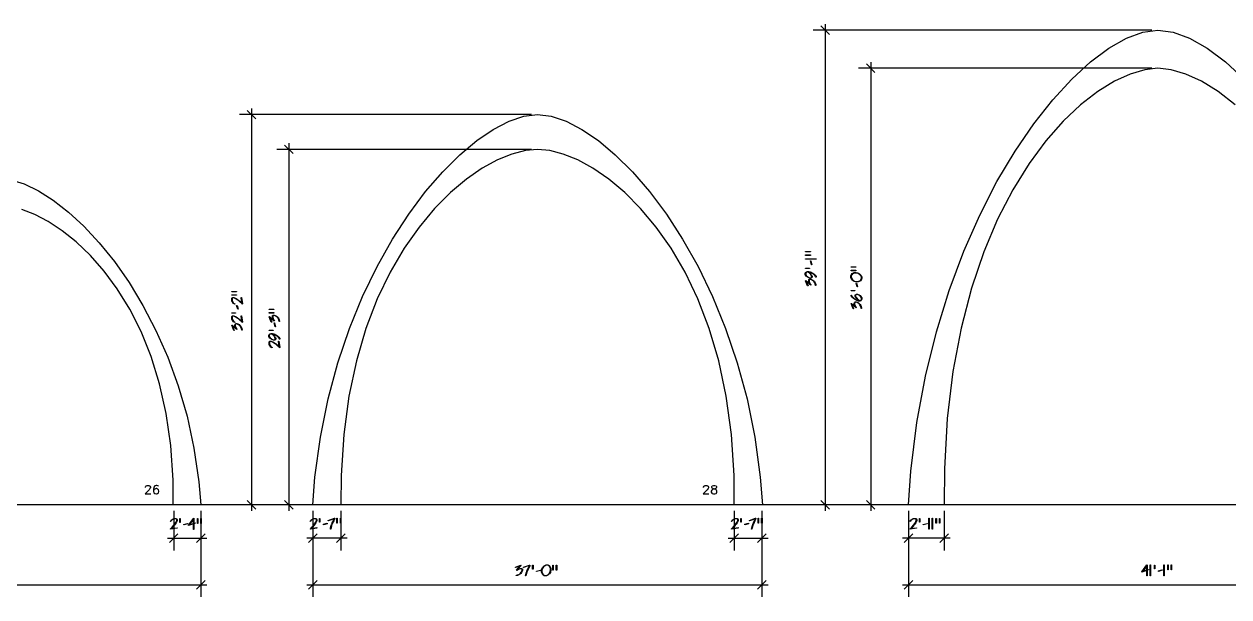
# Model space of a CAD drawing. Extents: x -97.3 to -8.2, y -85.6 to -26.1.
# Drawn here: x -61.76 to -31.03, y -59.87 to -45.26 of the extents above; entities that cross this region are included whole.
import ezdxf

# ---------------------------------------------------------------- set-up
doc = ezdxf.new("R2010")
doc.units = 0
for name, color, linetype in [('ARCHES', 18, 'CONTINUOUS'), ('DIMENSION', 18, 'CONTINUOUS'), ('NONE', 18, 'CONTINUOUS')]:
    doc.layers.add(name, color=color, linetype=linetype)

msp = doc.modelspace()

# ---------------------------------------------------------------- linework, layer by layer
at = {"layer": 'ARCHES'}
for points in [[(-30.869, -47.321), (-31.306, -46.982), (-31.73, -46.721), (-32.132, -46.536), (-32.505, -46.426), (-32.841, -46.39), (-33.178, -46.426), (-33.551, -46.536), (-33.953, -46.721), (-34.376, -46.982), (-34.813, -47.321), (-35.256, -47.74), (-35.697, -48.239), (-36.128, -48.821), (-36.541, -49.486), (-36.929, -50.236), (-37.283, -51.073), (-37.597, -51.998), (-37.862, -53.013), (-38.071, -54.118), (-38.215, -55.316), (-38.287, -56.607), (-38.292, -57.521), (-38.308, -57.521), (-38.34, -57.521), (-38.386, -57.521), (-38.444, -57.521), (-38.512, -57.521), (-38.586, -57.521), (-38.665, -57.521), (-38.747, -57.521), (-38.829, -57.521), (-38.908, -57.521), (-38.983, -57.521), (-39.05, -57.521), (-39.108, -57.521), (-39.154, -57.521), (-39.186, -57.521), (-39.202, -57.521), (-39.14, -56.663), (-38.986, -55.422), (-38.767, -54.238), (-38.49, -53.113), (-38.163, -52.052), (-37.791, -51.057), (-37.383, -50.132), (-36.946, -49.28), (-36.485, -48.503), (-36.01, -47.807), (-35.526, -47.192), (-35.04, -46.664), (-34.561, -46.224), (-34.094, -45.876), (-33.647, -45.624), (-33.227, -45.47), (-32.841, -45.418), (-32.456, -45.47), (-32.036, -45.624), (-31.589, -45.876), (-31.122, -46.224), (-30.643, -46.664)], [(-62.095, -49.234), (-61.754, -49.34), (-61.392, -49.513), (-61.013, -49.752), (-60.624, -50.055), (-60.231, -50.418), (-59.838, -50.841), (-59.452, -51.32), (-59.079, -51.854), (-58.724, -52.44), (-58.393, -53.076), (-58.092, -53.76), (-57.826, -54.49), (-57.601, -55.263), (-57.424, -56.078), (-57.299, -56.931), (-57.249, -57.521), (-57.261, -57.521), (-57.286, -57.521), (-57.321, -57.521), (-57.366, -57.521), (-57.418, -57.521), (-57.476, -57.521), (-57.537, -57.521), (-57.601, -57.521), (-57.664, -57.521), (-57.725, -57.521), (-57.783, -57.521), (-57.835, -57.521), (-57.88, -57.521), (-57.916, -57.521), (-57.941, -57.521), (-57.953, -57.521), (-57.957, -56.895), (-58.016, -56.01), (-58.133, -55.189), (-58.303, -54.432), (-58.518, -53.736), (-58.774, -53.103), (-59.062, -52.529), (-59.378, -52.015), (-59.714, -51.559), (-60.065, -51.16), (-60.424, -50.818), (-60.784, -50.531), (-61.14, -50.299), (-61.484, -50.12), (-61.812, -49.993)]]:
    msp.add_lwpolyline(points, dxfattribs=at)
msp.add_lwpolyline([(-48.661, -47.572), (-48.313, -47.615), (-47.935, -47.741), (-47.532, -47.949), (-47.111, -48.234), (-46.679, -48.596), (-46.242, -49.03), (-45.805, -49.535), (-45.376, -50.108), (-44.962, -50.746), (-44.567, -51.447), (-44.199, -52.207), (-43.865, -53.025), (-43.569, -53.898), (-43.32, -54.822), (-43.122, -55.796), (-42.984, -56.816), (-42.928, -57.521), (-42.94, -57.521), (-42.965, -57.521), (-43.002, -57.521), (-43.048, -57.521), (-43.101, -57.521), (-43.16, -57.521), (-43.222, -57.521), (-43.287, -57.521), (-43.351, -57.521), (-43.414, -57.521), (-43.473, -57.521), (-43.526, -57.521), (-43.572, -57.521), (-43.608, -57.521), (-43.634, -57.521), (-43.646, -57.521), (-43.651, -56.777), (-43.717, -55.725), (-43.85, -54.75), (-44.042, -53.85), (-44.285, -53.024), (-44.574, -52.271), (-44.9, -51.59), (-45.257, -50.979), (-45.637, -50.437), (-46.034, -49.963), (-46.439, -49.557), (-46.847, -49.216), (-47.249, -48.94), (-47.638, -48.727), (-48.008, -48.576), (-48.352, -48.487), (-48.661, -48.457), (-48.97, -48.487), (-49.314, -48.576), (-49.684, -48.727), (-50.073, -48.94), (-50.475, -49.216), (-50.883, -49.557), (-51.288, -49.963), (-51.685, -50.437), (-52.065, -50.979), (-52.422, -51.59), (-52.748, -52.271), (-53.037, -53.024), (-53.28, -53.85), (-53.472, -54.75), (-53.605, -55.725), (-53.671, -56.777), (-53.676, -57.521), (-53.688, -57.521), (-53.714, -57.521), (-53.75, -57.521), (-53.796, -57.521), (-53.849, -57.521), (-53.908, -57.521), (-53.971, -57.521), (-54.035, -57.521), (-54.1, -57.521), (-54.162, -57.521), (-54.221, -57.521), (-54.274, -57.521), (-54.32, -57.521), (-54.357, -57.521), (-54.382, -57.521), (-54.394, -57.521), (-54.338, -56.816), (-54.2, -55.796), (-54.002, -54.822), (-53.753, -53.898), (-53.458, -53.025), (-53.123, -52.207), (-52.755, -51.447), (-52.36, -50.746), (-51.946, -50.108), (-51.517, -49.535), (-51.08, -49.03), (-50.643, -48.596), (-50.211, -48.234), (-49.79, -47.949), (-49.387, -47.741), (-49.009, -47.615)], close=True, dxfattribs=at)
at = {"layer": 'DIMENSION'}
for points in [[(-32.996, -45.418), (-41.637, -45.418)], [(-41.218, -45.528), (-41.437, -45.309)], [(-41.327, -45.263), (-41.327, -45.418)], [(-41.327, -45.418), (-41.327, -57.521)], [(-32.996, -46.39), (-40.476, -46.39)], [(-40.057, -46.499), (-40.276, -46.28)], [(-40.166, -46.235), (-40.166, -46.39)], [(-40.166, -46.39), (-40.166, -57.521)], [(-48.816, -47.572), (-56.263, -47.572)], [(-55.844, -47.682), (-56.063, -47.463)], [(-55.954, -47.417), (-55.954, -47.572)], [(-55.954, -47.572), (-55.954, -57.521)], [(-48.816, -48.457), (-55.314, -48.457)], [(-54.895, -48.567), (-55.114, -48.348)], [(-55.005, -48.303), (-55.005, -48.457)], [(-55.005, -48.457), (-55.005, -57.521)], [(-56.063, -57.412), (-55.844, -57.63)], [(-55.114, -57.412), (-54.895, -57.63)], [(-41.437, -57.412), (-41.218, -57.63)], [(-40.276, -57.412), (-40.057, -57.63)], [(-57.941, -57.676), (-57.941, -58.682)], [(-57.249, -57.676), (-57.249, -59.868)], [(-57.249, -57.676), (-57.249, -58.682)], [(-54.537, -57.521), (-56.263, -57.521)], [(-55.954, -57.521), (-55.954, -57.676)], [(-54.549, -57.521), (-55.314, -57.521)], [(-55.005, -57.521), (-55.005, -57.676)], [(-54.394, -57.676), (-54.394, -59.868)], [(-54.394, -57.676), (-54.394, -58.682)], [(-53.676, -57.676), (-53.676, -58.682)], [(-43.646, -57.676), (-43.646, -58.682)], [(-42.94, -57.676), (-42.94, -59.868)], [(-42.94, -57.676), (-42.94, -58.682)], [(-39.341, -57.521), (-41.637, -57.521)], [(-41.327, -57.521), (-41.327, -57.676)], [(-39.263, -57.521), (-40.476, -57.521)], [(-40.166, -57.521), (-40.166, -57.676)], [(-39.202, -57.676), (-39.202, -58.682)], [(-39.202, -57.676), (-39.202, -59.868)], [(-38.292, -57.676), (-38.292, -58.682)], [(-58.095, -58.372), (-57.941, -58.372)], [(-57.831, -58.263), (-58.05, -58.482)], [(-57.941, -58.372), (-57.249, -58.372)], [(-57.358, -58.482), (-57.139, -58.263)], [(-57.249, -58.372), (-57.094, -58.372)], [(-54.394, -58.372), (-54.549, -58.372)], [(-54.285, -58.263), (-54.504, -58.482)], [(-53.676, -58.372), (-54.394, -58.372)], [(-53.786, -58.482), (-53.567, -58.263)], [(-53.521, -58.372), (-53.676, -58.372)], [(-43.801, -58.372), (-43.646, -58.372)], [(-43.537, -58.263), (-43.755, -58.482)], [(-43.646, -58.372), (-42.94, -58.372)], [(-43.049, -58.482), (-42.83, -58.263)], [(-42.94, -58.372), (-42.785, -58.372)], [(-39.202, -58.372), (-39.357, -58.372)], [(-39.092, -58.263), (-39.311, -58.482)], [(-38.292, -58.372), (-39.202, -58.372)], [(-38.402, -58.482), (-38.183, -58.263)], [(-38.138, -58.372), (-38.292, -58.372)], [(-67.567, -59.559), (-57.249, -59.559)], [(-57.358, -59.668), (-57.139, -59.449)], [(-57.249, -59.559), (-57.094, -59.559)], [(-54.549, -59.559), (-54.394, -59.559)], [(-54.285, -59.449), (-54.504, -59.668)], [(-54.394, -59.559), (-42.94, -59.559)], [(-43.049, -59.668), (-42.83, -59.449)], [(-42.94, -59.559), (-42.785, -59.559)], [(-39.357, -59.559), (-39.202, -59.559)], [(-39.092, -59.449), (-39.311, -59.668)], [(-39.202, -59.559), (-26.481, -59.559)]]:
    msp.add_lwpolyline(points, dxfattribs=at)
for points in [[(-41.553, -51.247), (-41.553, -51.257), (-41.831, -51.257), (-41.831, -51.247)], [(-41.705, -51.06), (-41.705, -51.07), (-41.83, -51.07), (-41.83, -51.06)], [(-41.83, -51.149), (-41.705, -51.149), (-41.705, -51.16), (-41.83, -51.16)], [(-41.694, -51.301), (-41.666, -51.398), (-41.677, -51.398), (-41.704, -51.301)], [(-41.559, -51.718), (-41.569, -51.718), (-41.571, -51.704), (-41.591, -51.672), (-41.609, -51.655), (-41.626, -51.639), (-41.665, -51.612), (-41.688, -51.601), (-41.71, -51.589), (-41.747, -51.578), (-41.761, -51.578), (-41.776, -51.578), (-41.799, -51.586), (-41.808, -51.594), (-41.816, -51.602), (-41.824, -51.62), (-41.824, -51.631), (-41.824, -51.648), (-41.802, -51.682), (-41.779, -51.7), (-41.758, -51.716), (-41.72, -51.733), (-41.703, -51.733), (-41.699, -51.733), (-41.691, -51.731), (-41.688, -51.73), (-41.68, -51.726), (-41.671, -51.714), (-41.671, -51.706), (-41.671, -51.696), (-41.682, -51.67), (-41.693, -51.655), (-41.702, -51.642), (-41.724, -51.618), (-41.737, -51.606), (-41.749, -51.595), (-41.766, -51.583), (-41.771, -51.582), (-41.759, -51.58), (-41.753, -51.581), (-41.735, -51.593), (-41.724, -51.604), (-41.711, -51.616), (-41.69, -51.641), (-41.681, -51.654), (-41.671, -51.67), (-41.661, -51.697), (-41.661, -51.708), (-41.661, -51.719), (-41.672, -51.735), (-41.684, -51.74), (-41.687, -51.741), (-41.695, -51.742), (-41.7, -51.742), (-41.72, -51.742), (-41.763, -51.725), (-41.786, -51.707), (-41.81, -51.688), (-41.834, -51.65), (-41.834, -51.63), (-41.834, -51.617), (-41.825, -51.596), (-41.816, -51.587), (-41.806, -51.577), (-41.779, -51.568), (-41.761, -51.568), (-41.746, -51.568), (-41.707, -51.58), (-41.683, -51.592), (-41.66, -51.604), (-41.618, -51.633), (-41.601, -51.65), (-41.582, -51.669), (-41.56, -51.703)], [(-41.73, -51.487), (-41.73, -51.498), (-41.826, -51.498), (-41.826, -51.487)], [(-40.504, -51.607), (-40.481, -51.613), (-40.442, -51.637), (-40.425, -51.656), (-40.408, -51.675), (-40.391, -51.715), (-40.391, -51.735), (-40.391, -51.746), (-40.397, -51.767), (-40.402, -51.777), (-40.42, -51.808), (-40.483, -51.839), (-40.528, -51.839), (-40.555, -51.839), (-40.604, -51.816), (-40.627, -51.792), (-40.65, -51.769), (-40.673, -51.721), (-40.673, -51.696), (-40.673, -51.681), (-40.664, -51.657), (-40.656, -51.647), (-40.636, -51.623), (-40.585, -51.6), (-40.554, -51.6), (-40.542, -51.6), (-40.517, -51.604)], [(-40.542, -51.451), (-40.542, -51.461), (-40.667, -51.461), (-40.667, -51.451)], [(-40.667, -51.541), (-40.542, -51.541), (-40.542, -51.551), (-40.667, -51.551)], [(-40.506, -51.617), (-40.519, -51.614), (-40.543, -51.611), (-40.554, -51.611), (-40.583, -51.611), (-40.629, -51.632), (-40.647, -51.654), (-40.655, -51.663), (-40.663, -51.685), (-40.663, -51.698), (-40.663, -51.721), (-40.642, -51.765), (-40.62, -51.786), (-40.599, -51.808), (-40.553, -51.829), (-40.528, -51.829), (-40.487, -51.829), (-40.428, -51.8), (-40.411, -51.772), (-40.406, -51.763), (-40.401, -51.744), (-40.401, -51.734), (-40.401, -51.715), (-40.417, -51.679), (-40.433, -51.662), (-40.449, -51.645), (-40.485, -51.623)], [(-41.732, -51.77), (-41.727, -51.767), (-41.716, -51.763), (-41.709, -51.763), (-41.698, -51.763), (-41.672, -51.772), (-41.657, -51.781), (-41.644, -51.789), (-41.619, -51.809), (-41.608, -51.821), (-41.599, -51.831), (-41.582, -51.86), (-41.575, -51.878), (-41.569, -51.894), (-41.564, -51.918), (-41.564, -51.927), (-41.564, -51.928), (-41.564, -51.93), (-41.564, -51.931), (-41.574, -51.931), (-41.574, -51.93), (-41.574, -51.928), (-41.574, -51.926), (-41.574, -51.918), (-41.58, -51.895), (-41.586, -51.88), (-41.592, -51.863), (-41.607, -51.838), (-41.616, -51.828), (-41.627, -51.817), (-41.649, -51.798), (-41.661, -51.79), (-41.675, -51.782), (-41.698, -51.773), (-41.707, -51.773), (-41.713, -51.773), (-41.721, -51.776), (-41.725, -51.778), (-41.732, -51.783), (-41.738, -51.799), (-41.738, -51.81), (-41.738, -51.823), (-41.728, -51.854), (-41.718, -51.872), (-41.709, -51.888), (-41.695, -51.904), (-41.69, -51.904), (-41.697, -51.917), (-41.811, -51.824), (-41.765, -51.941), (-41.776, -51.941), (-41.83, -51.806), (-41.822, -51.802), (-41.725, -51.881), (-41.736, -51.859), (-41.747, -51.822), (-41.747, -51.807), (-41.747, -51.795), (-41.74, -51.776)], [(-40.531, -51.869), (-40.503, -51.965), (-40.514, -51.965), (-40.541, -51.869)], [(-56.336, -52.079), (-56.336, -52.089), (-56.461, -52.089), (-56.461, -52.079)], [(-56.461, -52.169), (-56.336, -52.169), (-56.336, -52.179), (-56.461, -52.179)], [(-40.541, -52.154), (-40.537, -52.152), (-40.529, -52.151), (-40.524, -52.151), (-40.504, -52.151), (-40.462, -52.169), (-40.439, -52.186), (-40.415, -52.205), (-40.391, -52.244), (-40.391, -52.264), (-40.391, -52.277), (-40.399, -52.298), (-40.408, -52.307), (-40.418, -52.316), (-40.446, -52.325), (-40.463, -52.325), (-40.478, -52.325), (-40.517, -52.313), (-40.541, -52.301), (-40.565, -52.289), (-40.606, -52.26), (-40.623, -52.243), (-40.643, -52.225), (-40.664, -52.191), (-40.666, -52.175), (-40.656, -52.175), (-40.654, -52.189), (-40.633, -52.221), (-40.615, -52.238), (-40.598, -52.254), (-40.559, -52.281), (-40.537, -52.292), (-40.514, -52.304), (-40.478, -52.315), (-40.463, -52.315), (-40.449, -52.315), (-40.425, -52.307), (-40.416, -52.299), (-40.408, -52.292), (-40.4, -52.273), (-40.4, -52.263), (-40.4, -52.245), (-40.423, -52.211), (-40.445, -52.194), (-40.466, -52.177), (-40.504, -52.161), (-40.521, -52.161), (-40.526, -52.161), (-40.533, -52.162), (-40.537, -52.163), (-40.545, -52.167), (-40.553, -52.179), (-40.553, -52.188), (-40.553, -52.198), (-40.542, -52.223), (-40.531, -52.238), (-40.522, -52.251), (-40.5, -52.275), (-40.487, -52.287), (-40.475, -52.298), (-40.458, -52.31), (-40.453, -52.311), (-40.466, -52.312), (-40.472, -52.311), (-40.49, -52.299), (-40.502, -52.288), (-40.514, -52.276), (-40.535, -52.252), (-40.544, -52.239), (-40.554, -52.223), (-40.564, -52.197), (-40.564, -52.186), (-40.564, -52.174), (-40.552, -52.158)], [(-40.568, -52.055), (-40.568, -52.065), (-40.663, -52.065), (-40.663, -52.055)], [(-56.424, -52.233), (-56.405, -52.233), (-56.35, -52.259), (-56.314, -52.284), (-56.284, -52.305), (-56.23, -52.35), (-56.206, -52.375), (-56.205, -52.376), (-56.202, -52.378), (-56.201, -52.38), (-56.224, -52.235), (-56.213, -52.235), (-56.187, -52.4), (-56.194, -52.403), (-56.197, -52.399), (-56.207, -52.389), (-56.213, -52.382), (-56.236, -52.359), (-56.289, -52.314), (-56.319, -52.293), (-56.354, -52.269), (-56.406, -52.245), (-56.422, -52.245), (-56.436, -52.245), (-56.45, -52.262), (-56.449, -52.279), (-56.448, -52.318), (-56.413, -52.375), (-56.38, -52.394), (-56.38, -52.406), (-56.418, -52.384), (-56.458, -52.321), (-56.459, -52.279), (-56.46, -52.268), (-56.455, -52.251), (-56.45, -52.245), (-56.445, -52.239), (-56.433, -52.233)], [(-56.324, -52.437), (-56.297, -52.533), (-56.308, -52.533), (-56.335, -52.437)], [(-55.383, -52.531), (-55.383, -52.541), (-55.507, -52.541), (-55.507, -52.531)], [(-40.569, -52.352), (-40.565, -52.349), (-40.553, -52.345), (-40.546, -52.345), (-40.535, -52.345), (-40.51, -52.354), (-40.495, -52.363), (-40.481, -52.371), (-40.457, -52.391), (-40.446, -52.403), (-40.436, -52.413), (-40.419, -52.442), (-40.412, -52.46), (-40.407, -52.476), (-40.401, -52.5), (-40.401, -52.509), (-40.401, -52.51), (-40.401, -52.512), (-40.401, -52.513), (-40.412, -52.513), (-40.412, -52.512), (-40.412, -52.51), (-40.412, -52.508), (-40.412, -52.5), (-40.417, -52.477), (-40.423, -52.462), (-40.429, -52.445), (-40.445, -52.42), (-40.453, -52.41), (-40.464, -52.399), (-40.487, -52.38), (-40.498, -52.372), (-40.512, -52.364), (-40.535, -52.355), (-40.545, -52.355), (-40.55, -52.355), (-40.559, -52.358), (-40.562, -52.36), (-40.569, -52.365), (-40.576, -52.381), (-40.576, -52.392), (-40.576, -52.405), (-40.566, -52.436), (-40.556, -52.454), (-40.546, -52.47), (-40.532, -52.486), (-40.527, -52.486), (-40.534, -52.499), (-40.648, -52.406), (-40.602, -52.523), (-40.613, -52.523), (-40.667, -52.388), (-40.659, -52.384), (-40.562, -52.463), (-40.573, -52.441), (-40.585, -52.404), (-40.585, -52.389), (-40.585, -52.376), (-40.577, -52.358)], [(-56.424, -52.701), (-56.405, -52.701), (-56.35, -52.726), (-56.314, -52.751), (-56.284, -52.772), (-56.23, -52.818), (-56.206, -52.842), (-56.205, -52.843), (-56.202, -52.845), (-56.201, -52.847), (-56.224, -52.703), (-56.213, -52.703), (-56.187, -52.867), (-56.194, -52.871), (-56.197, -52.867), (-56.207, -52.856), (-56.213, -52.85), (-56.236, -52.826), (-56.289, -52.782), (-56.319, -52.76), (-56.354, -52.736), (-56.406, -52.712), (-56.422, -52.712), (-56.436, -52.712), (-56.45, -52.729), (-56.449, -52.746), (-56.448, -52.785), (-56.413, -52.842), (-56.38, -52.861), (-56.38, -52.873), (-56.418, -52.851), (-56.458, -52.788), (-56.459, -52.746), (-56.46, -52.735), (-56.455, -52.719), (-56.45, -52.712), (-56.445, -52.706), (-56.433, -52.7)], [(-56.361, -52.623), (-56.361, -52.633), (-56.457, -52.633), (-56.457, -52.623)], [(-55.507, -52.62), (-55.383, -52.62), (-55.383, -52.63), (-55.507, -52.63)], [(-55.409, -52.69), (-55.405, -52.686), (-55.394, -52.683), (-55.387, -52.683), (-55.376, -52.683), (-55.35, -52.692), (-55.335, -52.701), (-55.322, -52.709), (-55.297, -52.729), (-55.286, -52.74), (-55.276, -52.751), (-55.26, -52.779), (-55.253, -52.798), (-55.247, -52.813), (-55.241, -52.838), (-55.241, -52.847), (-55.241, -52.848), (-55.241, -52.85), (-55.241, -52.85), (-55.252, -52.85), (-55.252, -52.85), (-55.252, -52.847), (-55.252, -52.846), (-55.252, -52.837), (-55.258, -52.814), (-55.263, -52.8), (-55.27, -52.783), (-55.285, -52.757), (-55.293, -52.748), (-55.304, -52.737), (-55.327, -52.718), (-55.339, -52.71), (-55.352, -52.701), (-55.375, -52.692), (-55.385, -52.692), (-55.39, -52.692), (-55.399, -52.695), (-55.403, -52.698), (-55.409, -52.703), (-55.416, -52.719), (-55.416, -52.729), (-55.416, -52.743), (-55.406, -52.774), (-55.396, -52.791), (-55.387, -52.807), (-55.372, -52.824), (-55.367, -52.824), (-55.375, -52.837), (-55.489, -52.744), (-55.442, -52.86), (-55.453, -52.86), (-55.507, -52.725), (-55.5, -52.721), (-55.402, -52.8), (-55.413, -52.779), (-55.425, -52.742), (-55.425, -52.726), (-55.425, -52.714), (-55.417, -52.696)], [(-56.363, -52.907), (-56.358, -52.904), (-56.347, -52.901), (-56.34, -52.901), (-56.329, -52.901), (-56.303, -52.909), (-56.288, -52.918), (-56.275, -52.926), (-56.25, -52.946), (-56.239, -52.958), (-56.23, -52.968), (-56.213, -52.997), (-56.206, -53.015), (-56.2, -53.031), (-56.194, -53.055), (-56.194, -53.064), (-56.194, -53.065), (-56.195, -53.067), (-56.195, -53.068), (-56.205, -53.068), (-56.205, -53.067), (-56.205, -53.065), (-56.205, -53.063), (-56.205, -53.055), (-56.211, -53.032), (-56.217, -53.017), (-56.223, -53.001), (-56.238, -52.975), (-56.247, -52.966), (-56.258, -52.954), (-56.28, -52.935), (-56.292, -52.928), (-56.306, -52.919), (-56.329, -52.91), (-56.338, -52.91), (-56.344, -52.91), (-56.352, -52.913), (-56.356, -52.916), (-56.363, -52.921), (-56.369, -52.936), (-56.369, -52.947), (-56.369, -52.961), (-56.359, -52.992), (-56.349, -53.009), (-56.34, -53.025), (-56.326, -53.041), (-56.321, -53.041), (-56.328, -53.054), (-56.442, -52.962), (-56.396, -53.078), (-56.407, -53.078), (-56.461, -52.943), (-56.453, -52.939), (-56.356, -53.018), (-56.367, -52.997), (-56.378, -52.96), (-56.378, -52.944), (-56.378, -52.932), (-56.37, -52.913)], [(-55.236, -53.299), (-55.246, -53.299), (-55.248, -53.285), (-55.269, -53.254), (-55.287, -53.236), (-55.304, -53.22), (-55.343, -53.193), (-55.365, -53.182), (-55.387, -53.171), (-55.424, -53.159), (-55.438, -53.159), (-55.453, -53.159), (-55.477, -53.167), (-55.485, -53.175), (-55.494, -53.183), (-55.502, -53.201), (-55.502, -53.212), (-55.502, -53.229), (-55.479, -53.263), (-55.457, -53.281), (-55.436, -53.297), (-55.398, -53.314), (-55.381, -53.314), (-55.376, -53.314), (-55.369, -53.312), (-55.365, -53.311), (-55.357, -53.307), (-55.349, -53.295), (-55.349, -53.287), (-55.349, -53.277), (-55.36, -53.251), (-55.37, -53.236), (-55.379, -53.223), (-55.401, -53.199), (-55.414, -53.187), (-55.426, -53.176), (-55.444, -53.164), (-55.449, -53.164), (-55.437, -53.161), (-55.431, -53.162), (-55.413, -53.174), (-55.401, -53.185), (-55.389, -53.197), (-55.367, -53.222), (-55.358, -53.235), (-55.348, -53.251), (-55.338, -53.278), (-55.338, -53.289), (-55.338, -53.3), (-55.35, -53.316), (-55.361, -53.321), (-55.365, -53.322), (-55.373, -53.324), (-55.378, -53.324), (-55.397, -53.324), (-55.44, -53.306), (-55.463, -53.288), (-55.487, -53.269), (-55.512, -53.231), (-55.512, -53.211), (-55.512, -53.198), (-55.503, -53.177), (-55.494, -53.168), (-55.484, -53.158), (-55.456, -53.149), (-55.439, -53.149), (-55.424, -53.149), (-55.384, -53.161), (-55.361, -53.173), (-55.337, -53.185), (-55.296, -53.214), (-55.278, -53.231), (-55.259, -53.25), (-55.238, -53.284)], [(-55.408, -53.068), (-55.408, -53.079), (-55.504, -53.079), (-55.504, -53.068)], [(-55.371, -52.882), (-55.344, -52.979), (-55.354, -52.979), (-55.381, -52.882)], [(-55.471, -53.346), (-55.452, -53.347), (-55.397, -53.372), (-55.361, -53.397), (-55.331, -53.418), (-55.277, -53.463), (-55.252, -53.488), (-55.251, -53.489), (-55.249, -53.491), (-55.247, -53.493), (-55.27, -53.349), (-55.26, -53.349), (-55.233, -53.513), (-55.241, -53.516), (-55.244, -53.513), (-55.253, -53.502), (-55.26, -53.495), (-55.282, -53.472), (-55.335, -53.427), (-55.366, -53.406), (-55.4, -53.382), (-55.452, -53.358), (-55.469, -53.358), (-55.483, -53.358), (-55.496, -53.375), (-55.496, -53.392), (-55.494, -53.431), (-55.46, -53.488), (-55.427, -53.507), (-55.427, -53.519), (-55.465, -53.497), (-55.505, -53.434), (-55.506, -53.392), (-55.506, -53.381), (-55.502, -53.364), (-55.497, -53.358), (-55.492, -53.352), (-55.479, -53.346)], [(-57.852, -57.905), (-57.852, -57.924), (-57.878, -57.979), (-57.903, -58.015), (-57.924, -58.045), (-57.969, -58.099), (-57.994, -58.123), (-57.995, -58.124), (-57.997, -58.127), (-57.999, -58.128), (-57.854, -58.105), (-57.854, -58.116), (-58.019, -58.142), (-58.022, -58.135), (-58.018, -58.132), (-58.008, -58.122), (-58.001, -58.116), (-57.978, -58.093), (-57.933, -58.04), (-57.912, -58.01), (-57.888, -57.975), (-57.864, -57.923), (-57.864, -57.907), (-57.864, -57.893), (-57.881, -57.879), (-57.898, -57.88), (-57.936, -57.881), (-57.994, -57.916), (-58.013, -57.949), (-58.025, -57.949), (-58.003, -57.911), (-57.94, -57.871), (-57.898, -57.87), (-57.887, -57.87), (-57.87, -57.874), (-57.864, -57.879), (-57.858, -57.884), (-57.852, -57.897)], [(-57.775, -57.968), (-57.785, -57.968), (-57.785, -57.872), (-57.775, -57.872)], [(-57.589, -58.005), (-57.685, -58.032), (-57.685, -58.021), (-57.589, -57.994)], [(-57.389, -57.99), (-57.424, -58.002), (-57.424, -58.148), (-57.435, -58.148), (-57.435, -58.006), (-57.56, -58.048), (-57.564, -58.042), (-57.431, -57.865), (-57.424, -57.869), (-57.424, -57.992), (-57.389, -57.98)], [(-57.435, -57.995), (-57.435, -57.887), (-57.544, -58.032)], [(-57.325, -57.869), (-57.325, -57.993), (-57.335, -57.993), (-57.335, -57.869)], [(-57.236, -57.993), (-57.246, -57.993), (-57.246, -57.869), (-57.236, -57.869)], [(-54.289, -57.902), (-54.289, -57.921), (-54.315, -57.976), (-54.34, -58.012), (-54.361, -58.042), (-54.406, -58.096), (-54.431, -58.12), (-54.432, -58.121), (-54.434, -58.124), (-54.436, -58.125), (-54.291, -58.102), (-54.291, -58.113), (-54.456, -58.139), (-54.459, -58.132), (-54.455, -58.129), (-54.445, -58.119), (-54.438, -58.113), (-54.415, -58.09), (-54.37, -58.037), (-54.349, -58.007), (-54.325, -57.972), (-54.301, -57.92), (-54.301, -57.904), (-54.301, -57.89), (-54.318, -57.876), (-54.335, -57.877), (-54.374, -57.878), (-54.431, -57.913), (-54.45, -57.946), (-54.462, -57.946), (-54.44, -57.908), (-54.377, -57.868), (-54.335, -57.867), (-54.324, -57.867), (-54.307, -57.871), (-54.301, -57.876), (-54.295, -57.881), (-54.289, -57.894)], [(-54.212, -57.965), (-54.222, -57.965), (-54.222, -57.869), (-54.212, -57.869)], [(-54.026, -58.002), (-54.122, -58.029), (-54.122, -58.018), (-54.026, -57.991)], [(-53.835, -57.865), (-53.842, -57.885), (-53.861, -57.928), (-53.872, -57.951), (-53.884, -57.975), (-53.901, -58.012), (-53.906, -58.026), (-53.914, -58.049), (-53.929, -58.106), (-53.936, -58.14), (-53.946, -58.14), (-53.94, -58.106), (-53.925, -58.05), (-53.917, -58.026), (-53.911, -58.012), (-53.896, -57.976), (-53.885, -57.955), (-53.874, -57.932), (-53.856, -57.894), (-53.85, -57.878), (-54.002, -57.928), (-54.002, -57.918), (-53.843, -57.865)], [(-53.769, -57.865), (-53.769, -57.99), (-53.779, -57.99), (-53.779, -57.865)], [(-53.679, -57.99), (-53.689, -57.99), (-53.689, -57.865), (-53.679, -57.865)], [(-43.547, -57.902), (-43.547, -57.921), (-43.572, -57.976), (-43.598, -58.012), (-43.619, -58.042), (-43.664, -58.096), (-43.688, -58.12), (-43.689, -58.121), (-43.692, -58.124), (-43.694, -58.125), (-43.549, -58.102), (-43.549, -58.113), (-43.714, -58.139), (-43.717, -58.132), (-43.713, -58.129), (-43.703, -58.119), (-43.696, -58.113), (-43.673, -58.09), (-43.628, -58.037), (-43.607, -58.007), (-43.583, -57.972), (-43.558, -57.92), (-43.558, -57.904), (-43.558, -57.89), (-43.576, -57.876), (-43.593, -57.877), (-43.631, -57.878), (-43.689, -57.913), (-43.708, -57.946), (-43.719, -57.946), (-43.698, -57.908), (-43.635, -57.868), (-43.593, -57.867), (-43.582, -57.867), (-43.565, -57.871), (-43.559, -57.876), (-43.553, -57.881), (-43.547, -57.894)], [(-43.47, -57.965), (-43.48, -57.965), (-43.48, -57.869), (-43.47, -57.869)], [(-43.284, -58.002), (-43.38, -58.029), (-43.38, -58.018), (-43.284, -57.991)], [(-43.093, -57.865), (-43.1, -57.885), (-43.118, -57.928), (-43.13, -57.951), (-43.142, -57.975), (-43.158, -58.012), (-43.163, -58.026), (-43.172, -58.049), (-43.187, -58.106), (-43.194, -58.14), (-43.204, -58.14), (-43.197, -58.106), (-43.183, -58.05), (-43.174, -58.026), (-43.169, -58.012), (-43.153, -57.976), (-43.143, -57.955), (-43.131, -57.932), (-43.114, -57.894), (-43.108, -57.878), (-43.26, -57.928), (-43.26, -57.918), (-43.101, -57.865)], [(-43.026, -57.865), (-43.026, -57.99), (-43.037, -57.99), (-43.037, -57.865)], [(-42.937, -57.99), (-42.947, -57.99), (-42.947, -57.865), (-42.937, -57.865)], [(-38.993, -57.903), (-38.993, -57.922), (-39.018, -57.977), (-39.043, -58.013), (-39.064, -58.043), (-39.11, -58.098), (-39.134, -58.122), (-39.135, -58.123), (-39.137, -58.125), (-39.139, -58.127), (-38.995, -58.104), (-38.995, -58.114), (-39.159, -58.141), (-39.163, -58.133), (-39.159, -58.13), (-39.148, -58.121), (-39.142, -58.114), (-39.118, -58.092), (-39.074, -58.039), (-39.052, -58.009), (-39.028, -57.974), (-39.004, -57.922), (-39.004, -57.905), (-39.004, -57.891), (-39.021, -57.878), (-39.038, -57.878), (-39.077, -57.88), (-39.134, -57.914), (-39.153, -57.947), (-39.165, -57.947), (-39.143, -57.909), (-39.08, -57.869), (-39.038, -57.868), (-39.028, -57.868), (-39.011, -57.872), (-39.004, -57.877), (-38.998, -57.882), (-38.992, -57.895)], [(-38.915, -57.966), (-38.925, -57.966), (-38.925, -57.87), (-38.915, -57.87)], [(-38.729, -58.003), (-38.825, -58.03), (-38.825, -58.02), (-38.729, -57.993)], [(-38.675, -58.143), (-38.685, -58.143), (-38.685, -57.865), (-38.675, -57.865)], [(-38.59, -58.143), (-38.6, -58.143), (-38.6, -57.865), (-38.59, -57.865)], [(-38.492, -57.867), (-38.492, -57.991), (-38.502, -57.991), (-38.502, -57.867)], [(-38.402, -57.991), (-38.413, -57.991), (-38.413, -57.867), (-38.402, -57.867)], [(-49.05, -59.156), (-49.047, -59.161), (-49.043, -59.172), (-49.043, -59.179), (-49.043, -59.19), (-49.052, -59.216), (-49.061, -59.231), (-49.069, -59.244), (-49.089, -59.269), (-49.101, -59.28), (-49.111, -59.289), (-49.14, -59.306), (-49.158, -59.313), (-49.174, -59.319), (-49.198, -59.325), (-49.207, -59.325), (-49.208, -59.325), (-49.21, -59.324), (-49.211, -59.324), (-49.211, -59.314), (-49.21, -59.314), (-49.208, -59.314), (-49.206, -59.314), (-49.198, -59.314), (-49.175, -59.308), (-49.16, -59.302), (-49.143, -59.296), (-49.118, -59.281), (-49.109, -59.272), (-49.097, -59.261), (-49.078, -59.239), (-49.07, -59.227), (-49.062, -59.213), (-49.053, -59.19), (-49.053, -59.181), (-49.053, -59.175), (-49.056, -59.167), (-49.058, -59.163), (-49.064, -59.156), (-49.079, -59.15), (-49.09, -59.15), (-49.103, -59.15), (-49.134, -59.16), (-49.152, -59.17), (-49.168, -59.179), (-49.184, -59.193), (-49.184, -59.198), (-49.197, -59.191), (-49.104, -59.077), (-49.221, -59.123), (-49.221, -59.112), (-49.086, -59.058), (-49.082, -59.066), (-49.161, -59.164), (-49.139, -59.152), (-49.103, -59.141), (-49.087, -59.141), (-49.075, -59.141), (-49.056, -59.149)], [(-48.856, -59.058), (-48.863, -59.078), (-48.882, -59.121), (-48.894, -59.144), (-48.905, -59.168), (-48.922, -59.205), (-48.927, -59.218), (-48.935, -59.242), (-48.951, -59.299), (-48.957, -59.333), (-48.968, -59.333), (-48.961, -59.299), (-48.946, -59.242), (-48.938, -59.219), (-48.933, -59.205), (-48.917, -59.169), (-48.907, -59.148), (-48.895, -59.125), (-48.878, -59.087), (-48.872, -59.071), (-49.024, -59.121), (-49.024, -59.111), (-48.864, -59.058)], [(-48.777, -59.158), (-48.788, -59.158), (-48.788, -59.062), (-48.777, -59.062)], [(-48.591, -59.195), (-48.688, -59.222), (-48.688, -59.211), (-48.591, -59.184)], [(-48.33, -59.221), (-48.336, -59.244), (-48.36, -59.283), (-48.379, -59.3), (-48.398, -59.317), (-48.437, -59.334), (-48.458, -59.334), (-48.469, -59.334), (-48.49, -59.329), (-48.5, -59.323), (-48.531, -59.305), (-48.562, -59.242), (-48.562, -59.197), (-48.562, -59.171), (-48.538, -59.121), (-48.515, -59.098), (-48.492, -59.075), (-48.444, -59.052), (-48.418, -59.052), (-48.404, -59.052), (-48.38, -59.061), (-48.369, -59.07), (-48.346, -59.089), (-48.323, -59.14), (-48.323, -59.171), (-48.323, -59.183), (-48.326, -59.208)], [(-48.34, -59.219), (-48.337, -59.207), (-48.334, -59.183), (-48.334, -59.171), (-48.334, -59.143), (-48.355, -59.096), (-48.376, -59.078), (-48.386, -59.07), (-48.408, -59.062), (-48.42, -59.062), (-48.443, -59.062), (-48.488, -59.084), (-48.509, -59.105), (-48.53, -59.127), (-48.552, -59.173), (-48.552, -59.197), (-48.552, -59.239), (-48.523, -59.297), (-48.495, -59.314), (-48.486, -59.319), (-48.467, -59.324), (-48.457, -59.324), (-48.438, -59.324), (-48.402, -59.308), (-48.385, -59.292), (-48.368, -59.276), (-48.345, -59.24)], [(-48.263, -59.058), (-48.263, -59.183), (-48.274, -59.183), (-48.274, -59.058)], [(-48.174, -59.183), (-48.184, -59.183), (-48.184, -59.058), (-48.174, -59.058)], [(-33.081, -59.177), (-33.117, -59.189), (-33.117, -59.335), (-33.127, -59.335), (-33.127, -59.192), (-33.252, -59.235), (-33.256, -59.228), (-33.123, -59.052), (-33.117, -59.056), (-33.117, -59.178), (-33.081, -59.166)], [(-33.127, -59.182), (-33.127, -59.074), (-33.236, -59.219)], [(-33.03, -59.331), (-33.04, -59.331), (-33.04, -59.054), (-33.03, -59.054)], [(-32.919, -59.154), (-32.93, -59.154), (-32.93, -59.059), (-32.919, -59.059)], [(-32.733, -59.191), (-32.829, -59.219), (-32.83, -59.208), (-32.733, -59.181)], [(-32.679, -59.331), (-32.689, -59.331), (-32.689, -59.054), (-32.679, -59.054)], [(-32.581, -59.055), (-32.581, -59.18), (-32.592, -59.18), (-32.592, -59.055)], [(-32.492, -59.18), (-32.502, -59.18), (-32.502, -59.055), (-32.492, -59.055)]]:
    msp.add_lwpolyline(points, close=True, dxfattribs=at)
at = {"layer": 'NONE'}
for points in [[(-58.661, -57.077), (-58.661, -57.067), (-58.65, -57.046), (-58.64, -57.036), (-58.619, -57.025), (-58.578, -57.025), (-58.557, -57.036), (-58.547, -57.046), (-58.536, -57.067), (-58.536, -57.087), (-58.547, -57.108), (-58.567, -57.139), (-58.671, -57.243), (-58.526, -57.243)], [(-58.329, -57.056), (-58.339, -57.036), (-58.37, -57.025), (-58.391, -57.025), (-58.422, -57.036), (-58.443, -57.067), (-58.453, -57.118), (-58.453, -57.17), (-58.443, -57.212), (-58.422, -57.233), (-58.391, -57.243), (-58.381, -57.243), (-58.35, -57.233), (-58.329, -57.212), (-58.319, -57.181), (-58.319, -57.17), (-58.329, -57.139), (-58.35, -57.118), (-58.381, -57.108), (-58.391, -57.108), (-58.422, -57.118), (-58.443, -57.139), (-58.453, -57.17)], [(-44.428, -57.077), (-44.428, -57.067), (-44.417, -57.046), (-44.407, -57.036), (-44.386, -57.025), (-44.345, -57.025), (-44.324, -57.036), (-44.314, -57.046), (-44.303, -57.067), (-44.303, -57.087), (-44.314, -57.108), (-44.334, -57.139), (-44.438, -57.243), (-44.293, -57.243)], [(-19.529, -57.521), (-93.513, -57.521)]]:
    msp.add_lwpolyline(points, dxfattribs=at)
msp.add_lwpolyline([(-44.179, -57.243), (-44.137, -57.243), (-44.106, -57.233), (-44.096, -57.222), (-44.086, -57.201), (-44.086, -57.17), (-44.096, -57.15), (-44.117, -57.129), (-44.148, -57.118), (-44.189, -57.108), (-44.21, -57.098), (-44.22, -57.077), (-44.22, -57.056), (-44.21, -57.036), (-44.179, -57.025), (-44.137, -57.025), (-44.106, -57.036), (-44.096, -57.056), (-44.096, -57.077), (-44.106, -57.098), (-44.127, -57.108), (-44.168, -57.118), (-44.2, -57.129), (-44.22, -57.15), (-44.231, -57.17), (-44.231, -57.201), (-44.22, -57.222), (-44.21, -57.233)], close=True, dxfattribs=at)

doc.saveas('drawing.dxf')
